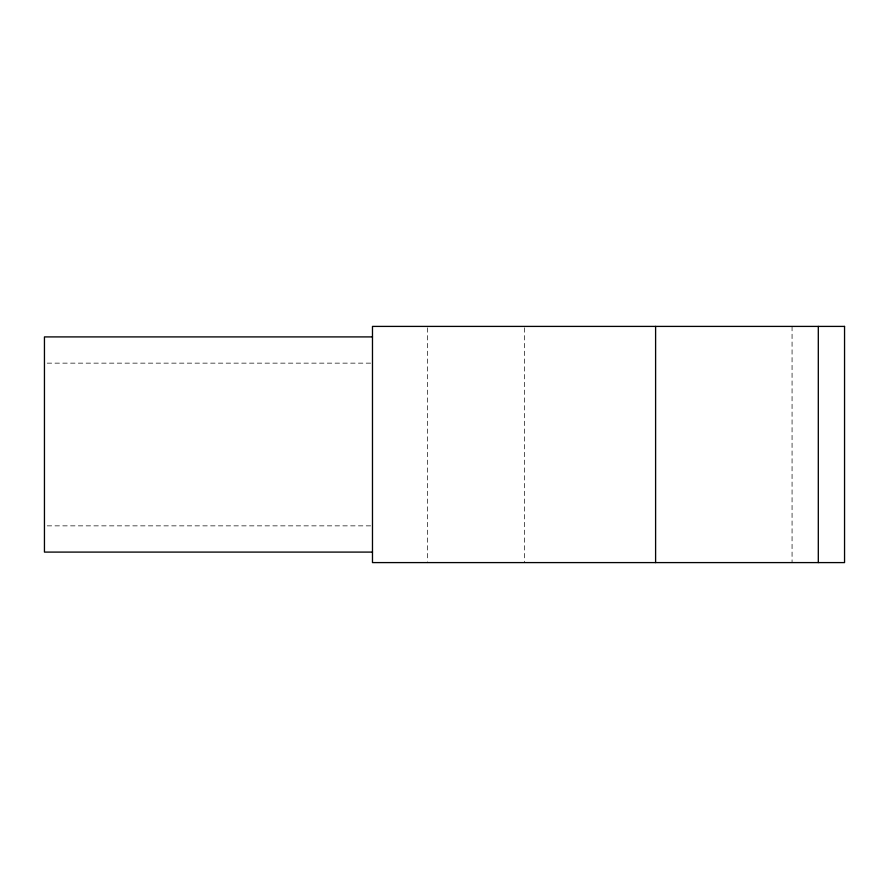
<?xml version="1.0" encoding="UTF-8"?>
<svg xmlns="http://www.w3.org/2000/svg" width="889" height="889" viewBox="0 0 889 889"><rect width="100%" height="100%" fill="white"/><g stroke="black" fill="none" stroke-linecap="round" stroke-linejoin="round"><path stroke-width="0.67" stroke-dasharray="4.45 3.33" d="M47.217 363.145L372.48 363.145M47.217 525.855L372.48 525.855M792.066 326.407L792.066 562.593M524.566 327.797L524.566 562.593M427.665 327.797L427.665 561.203"/><path stroke-width="1.33" d="M372.48 336.909L44.45 336.909L44.45 552.091L372.48 552.091M818.302 326.407L818.302 562.593M655.604 326.407L655.604 562.593M844.55 326.407L372.48 326.407L372.48 562.593L844.55 562.593L844.55 326.407"/></g></svg>
